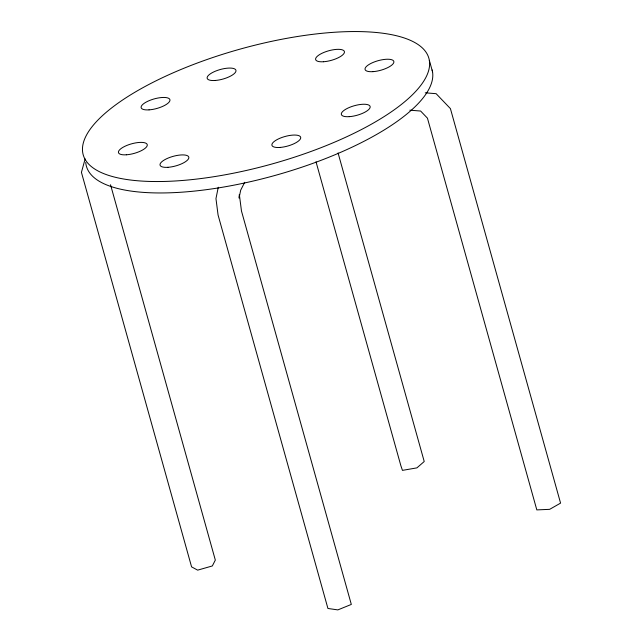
<?xml version="1.0" encoding="UTF-8"?>
<svg xmlns="http://www.w3.org/2000/svg" width="642" height="642" viewBox="0 0 642 642"><rect width="100%" height="100%" fill="white"/><g stroke="black" fill="none" stroke-linecap="round" stroke-linejoin="round"><path stroke-width="0.96" d="M239.137 197.206L239.354 194.558L241.464 210.977L351.318 604.427L337.861 609.9L327.926 608.472L218.071 215.022L215.961 198.595L218.272 187.239M239.065 198.089L240.678 190.192L244.706 182.288M85.129 158.895L81.43 172.361L191.581 566.87L197.656 570.144L212.333 565.955L215.327 560.089L110.536 184.752M425.237 92.817L436.127 93.684L450.419 108.618L560.57 503.119L549.648 509.339L536.816 509.9L427.444 118.16L420.622 111.034L409.829 110.183M429.329 60.324A179.439 59.602 -15.6 0 1 178.051 180.803A179.439 59.602 -15.6 0 1 160.757 78.509A179.439 59.602 -15.6 0 1 429.329 60.324L432.523 71.743M338.061 152.932L424.226 461.518L416.907 467.874L402.446 470.369L400.825 465.562L316.016 161.792M432.13 69.962A179.439 59.602 -15.6 0 1 269.367 176.983A179.439 59.602 -15.6 0 1 85.731 162.466M215.07 80.483A14.927 4.959 -15.6 0 0 235.975 70.459A14.927 4.959 -15.6 0 0 213.634 71.968A14.927 4.959 -15.6 0 0 215.07 80.483M149.048 109.862A14.927 4.959 -15.6 0 0 169.953 99.839A14.927 4.959 -15.6 0 0 147.612 101.348A14.927 4.959 -15.6 0 0 149.048 109.862M372.97 71.647A14.927 4.959 -15.6 0 0 393.875 61.624A14.927 4.959 -15.6 0 0 371.533 63.133A14.927 4.959 -15.6 0 0 372.97 71.647M349.256 116.659A14.927 4.959 -15.6 0 0 370.161 106.636A14.927 4.959 -15.6 0 0 347.82 108.145A14.927 4.959 -15.6 0 0 349.256 116.659M167.931 167.313A14.927 4.959 -15.6 0 0 188.836 157.29A14.927 4.959 -15.6 0 0 166.495 158.807A14.927 4.959 -15.6 0 0 167.931 167.313M126.362 154.794A14.927 4.959 -15.6 0 0 147.267 144.771A14.927 4.959 -15.6 0 0 124.917 146.288A14.927 4.959 -15.6 0 0 126.362 154.794M323.536 61.744A14.927 4.959 -15.6 0 0 344.441 51.721A14.927 4.959 -15.6 0 0 322.099 53.23A14.927 4.959 -15.6 0 0 323.536 61.744M279.808 147.459A14.927 4.959 -15.6 0 0 300.713 137.436A14.927 4.959 -15.6 0 0 278.371 138.953A14.927 4.959 -15.6 0 0 279.808 147.459"/></g></svg>
